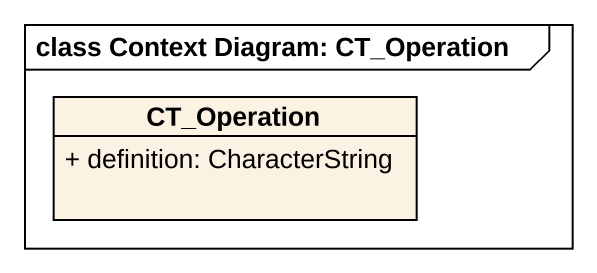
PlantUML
@startuml
mainframe class Context Diagram: CT_Operation
hide circle
hide empty members
skinparam classAttributeIconSize 0
class CT_Operation {
  + definition: CharacterString
}
@enduml
